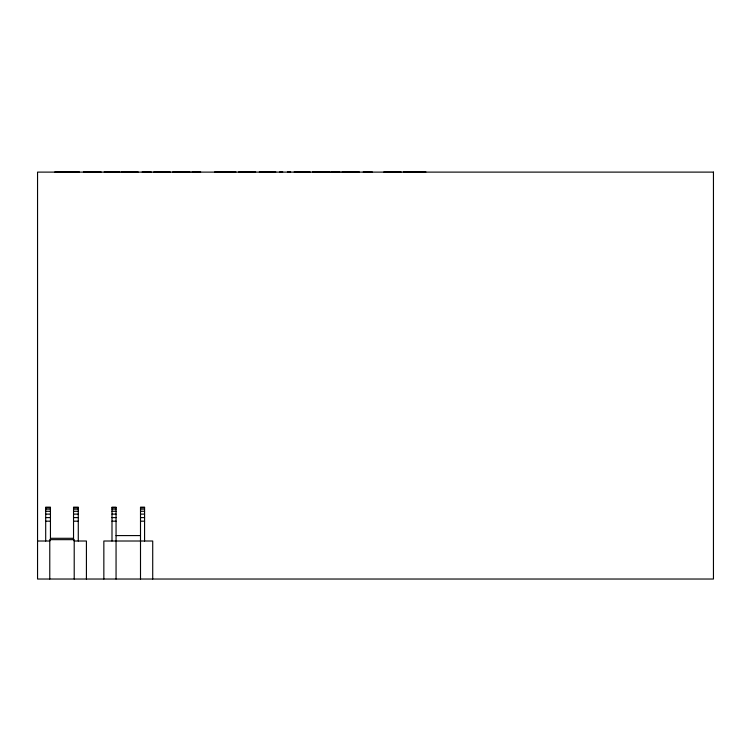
<?xml version="1.0" encoding="UTF-8"?>
<svg xmlns="http://www.w3.org/2000/svg" width="751" height="751" viewBox="0 0 751 751"><rect width="100%" height="100%" fill="white"/><g stroke="black" fill="none" stroke-linecap="round" stroke-linejoin="round"><path stroke-width="1.13" d="M54.795 171.97L79.428 171.97M83.427 171.97L101.15 171.97M104.164 171.97L119.691 171.97M121.089 171.97L138.203 171.97M142.155 171.97L151.27 171.97M153.758 171.97L170.252 171.97M172.646 171.97L190.106 171.97M191.946 171.97L200.658 171.97M214.598 171.97L235.945 171.97M238.583 171.97L255.687 171.97M259.311 171.97L275.805 171.97M279.569 171.97L282.723 171.97M287.445 171.97L290.646 171.97M294.129 171.97L310.163 171.97M312.444 171.97L330.158 171.97M331.332 171.97L340.043 171.97M341.921 171.97L359.382 171.97M363.212 171.97L372.327 171.97M383.817 171.97L401.137 171.97M403.353 171.97L425.92 171.97M45.698 507.742L50.448 507.742M73.532 507.742L78.282 507.742M111.993 507.742L116.058 507.742M140.503 507.742L144.577 507.742M45.698 509.131L50.448 509.131M73.532 509.131L78.282 509.131M111.993 509.131L116.058 509.131M140.503 509.131L144.577 509.131M45.698 511.271L50.448 511.271M73.532 511.271L78.282 511.271M111.993 511.271L116.058 511.271M140.503 511.271L144.577 511.271M45.698 514.116L50.448 514.116M73.532 514.116L78.282 514.116M111.993 514.116L116.058 514.116M140.503 514.116L144.577 514.116M45.698 517.608L50.448 517.608M73.532 517.608L78.282 517.608M111.993 517.608L116.058 517.608M140.503 517.608L144.577 517.608M45.698 521.175L50.448 521.175M73.532 521.175L78.282 521.175M111.993 521.175L116.058 521.175M140.503 521.175L144.577 521.175M116.058 535.585L140.503 535.585M50.448 538.298L73.532 538.298M37.55 541.011L49.773 541.011M74.208 541.011L86.421 541.011L86.421 579.03M152.716 579.03L152.716 541.011L103.845 541.011L103.845 579.03M144.577 541.011L144.577 507.16L140.503 507.16L140.503 579.03M116.058 579.03L116.058 507.16L111.993 507.16L111.993 541.011M78.282 541.011L78.282 507.16L73.532 507.16L73.532 540.11M74.208 579.03L74.208 539.659L49.773 539.659L49.773 579.03M50.448 540.11L50.448 507.16L45.698 507.16L45.698 541.011M713.45 172.11L37.55 172.11L37.55 579.03L713.45 579.03L713.45 172.11"/></g></svg>
